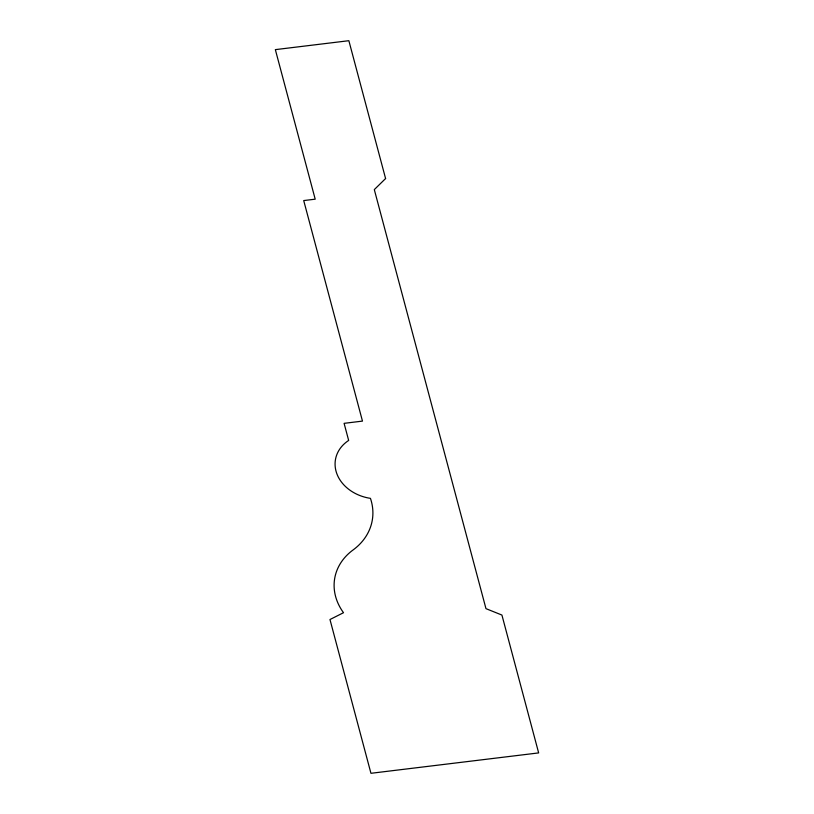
<?xml version="1.0" encoding="UTF-8"?>
<svg xmlns="http://www.w3.org/2000/svg" width="814" height="814" viewBox="0 0 814 814"><rect width="100%" height="100%" fill="white"/><g stroke="black" fill="none" stroke-linecap="round" stroke-linejoin="round"><path stroke-width="1.22" d="M385.592 178.551L374.308 189.601L485.968 608.648L501.923 615.058L538.654 752.909L370.95 773.3L329.975 619.525L343.508 612.708A62.759 50.58 9.5 0 1 353.581 549.592A65.7 52.951 9.5 0 0 370.441 498.351A40.09 32.306 9.5 0 1 336.894 473.86A40.09 32.306 9.5 0 1 348.657 440.435L344.098 423.341L362.474 421.103L303.714 200.57L315.201 199.176L275.346 49.634L348.86 40.7L385.592 178.551"/></g></svg>
